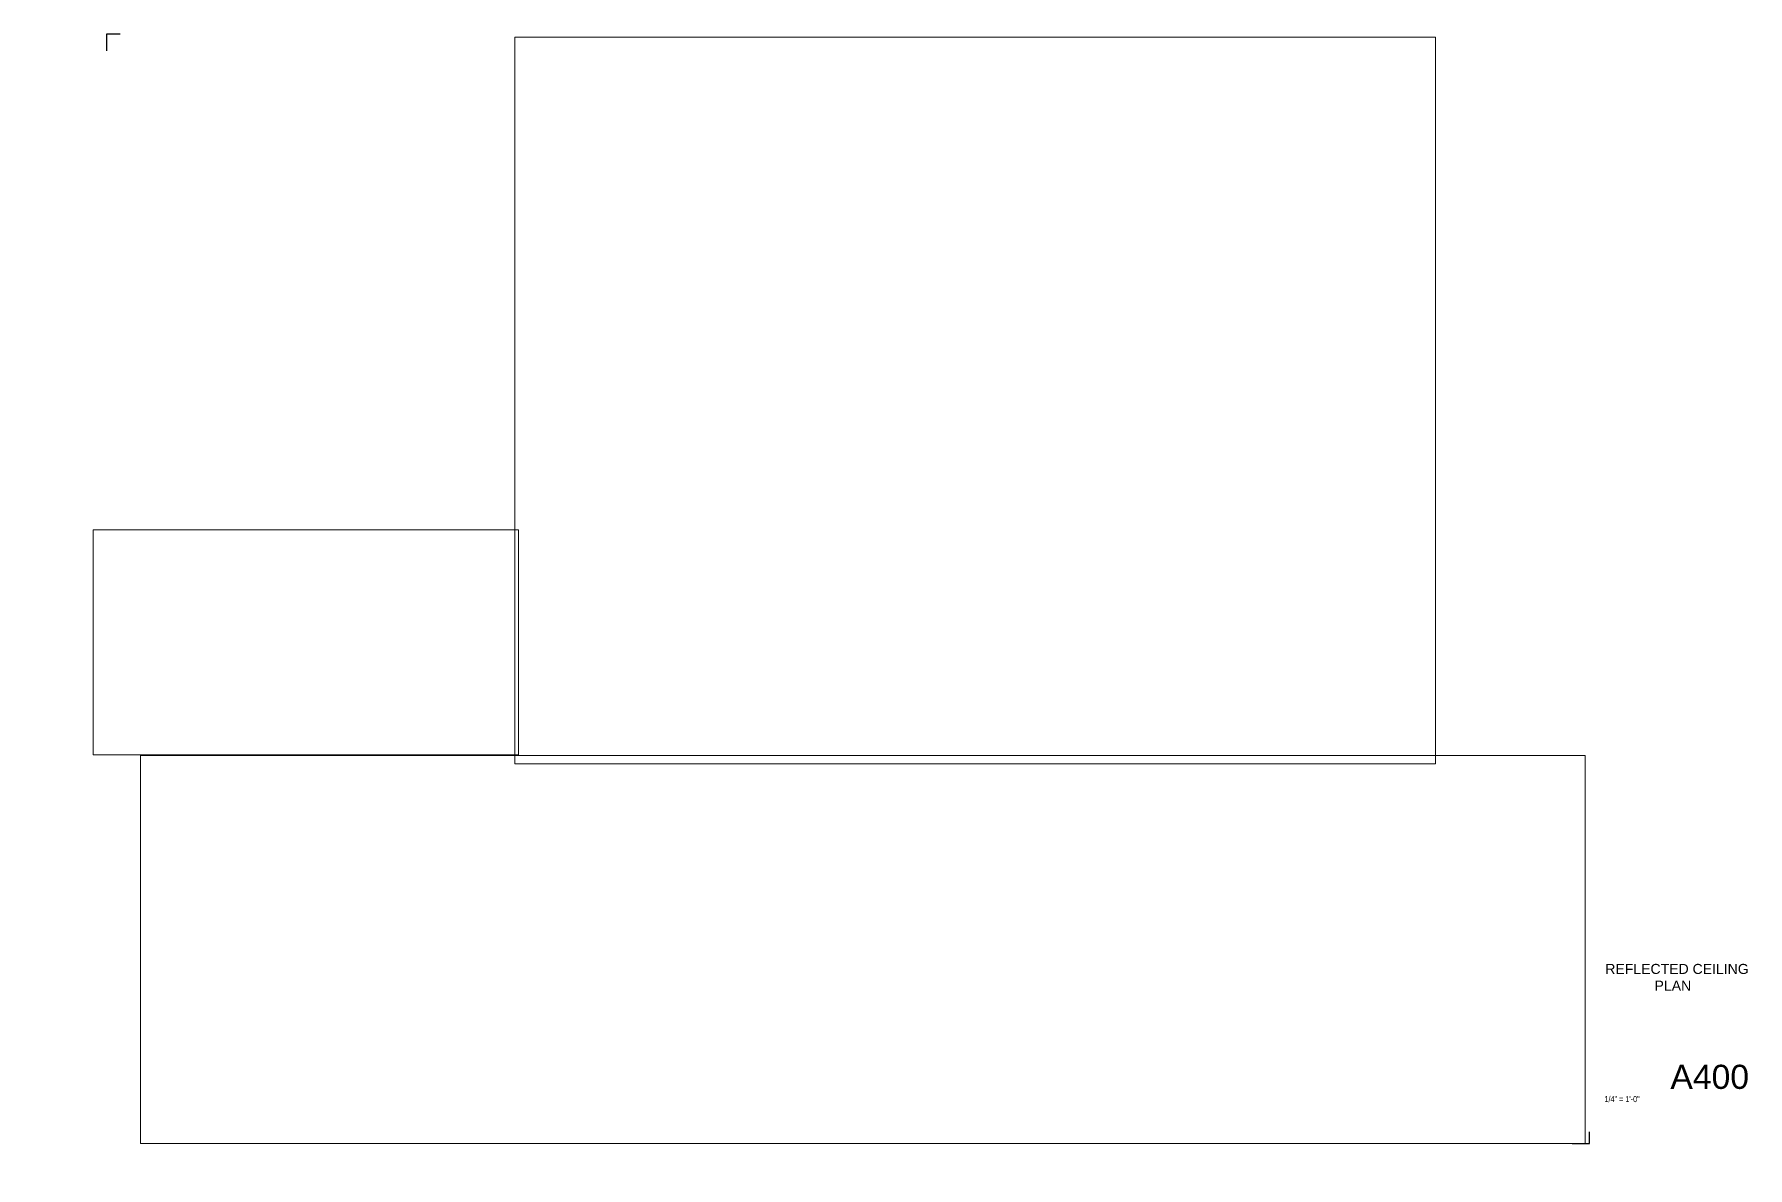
# Paper-space layout 'A400 - REFLECTED CEIING PLAN 24X36' of a CAD drawing. Header units: inches. Extents: x 0 to 35.5, y 0 to 23.5.
import ezdxf
from ezdxf.enums import TextEntityAlignment as Align

# ---------------------------------------------------------------- set-up
doc = ezdxf.new("R2010")
doc.units = ezdxf.units.IN
doc.header["$LTSCALE"] = 96
doc.header["$MEASUREMENT"] = 0
doc.layers.add('TTLB', color=254, linetype='Continuous')
doc.layers.add('Viewport', color=14, linetype='Continuous', plot=False)
doc.styles.add('OTJ_Title1', font='swiss.ttf')
doc.styles.add('XFINE', font='helvlght.shx', dxfattribs={"width": 0.85, "bigfont": 'special.shx'})
doc.styles.add('XFINE_6', font='swissl.ttf', dxfattribs={"height": 0.208333})

# ---------------------------------------------------------------- blocks, each defined once
blk = doc.blocks.new('A$C21884751')
at = {"layer": 'TTLB', "color": 7, "style": 'OTJ_Title1', "width": 0.7}
blk.add_attdef('SHEET', text='', height=0.5, dxfattribs=at).set_placement((1.708, 0.542), align=Align.MIDDLE_CENTER)
at = {"layer": 'TTLB', "color": 7, "style": 'XFINE', "width": 0.75}
blk.add_attdef('SCALE', text='', height=0.125, dxfattribs=at).set_placement((0.208, 0.125), align=Align.TOP_CENTER)

psp = doc.layouts.new('A400 - REFLECTED CEIING PLAN 24X36')

# ---------------------------------------------------------------- linework, layer by layer
at = {"layer": 'DefPoints'}
for points in [[(1.784, 23.49), (1.5, 23.49), (1.5, 23.147)], [(31.889, 0.5), (32.25, 0.5), (32.25, 0.748)]]:
    psp.add_lwpolyline(points, dxfattribs=at)
psp.add_point((0.003, 0.001), dxfattribs=at)

# ---------------------------------------------------------------- block references
ref = psp.add_blockref('A$C21884751', (33.035, 1.343))
ref.add_attrib('SCALE', '1/4" = 1\'-0"', dxfattribs={"layer": 'TTLB', "color": 7, "height": 0.125, "style": 'XFINE', "width": 0.75}).set_placement((32.926, 1.486), align=Align.TOP_CENTER)
ref.add_attrib('SHEET', 'A400', dxfattribs={"layer": 'TTLB', "color": 7, "height": 0.5, "style": 'OTJ_Title1'}).set_placement((34.743, 1.885), align=Align.MIDDLE_CENTER)

# ---------------------------------------------------------------- texts
at = {"insert": (32.441, 4.225), "char_height": 0.20833, "attachment_point": 1, "style": 'XFINE_6'}
psp.add_mtext_dynamic_manual_height_columns('\\pi0.13577;REFLECTED CEILING \\P\\pi1.1581;PLAN', width=2.97762, gutter_width=0.417, heights=[1.658], dxfattribs=at)

# ---------------------------------------------------------------- viewports
at = {"layer": 'Viewport'}
psp.add_viewport(center=(19.509, 15.9), size=(19.09, 15.06296), view_center_point=(912.316, 796.405), view_height=723.02219, dxfattribs=at)
for center, size, view_center_point, view_height, status in [((5.635, 10.889), (8.819, 4.66607), (3189.551, 1035.752), 447.94256, 4), ((17.185, 4.521), (29.957, 8.04151), (3825.102, 1668.912), 771.9847, 3)]:
    psp.add_viewport(center=center, size=size, view_center_point=view_center_point, view_height=view_height, status=status, dxfattribs=at)

doc.saveas('drawing.dxf')
